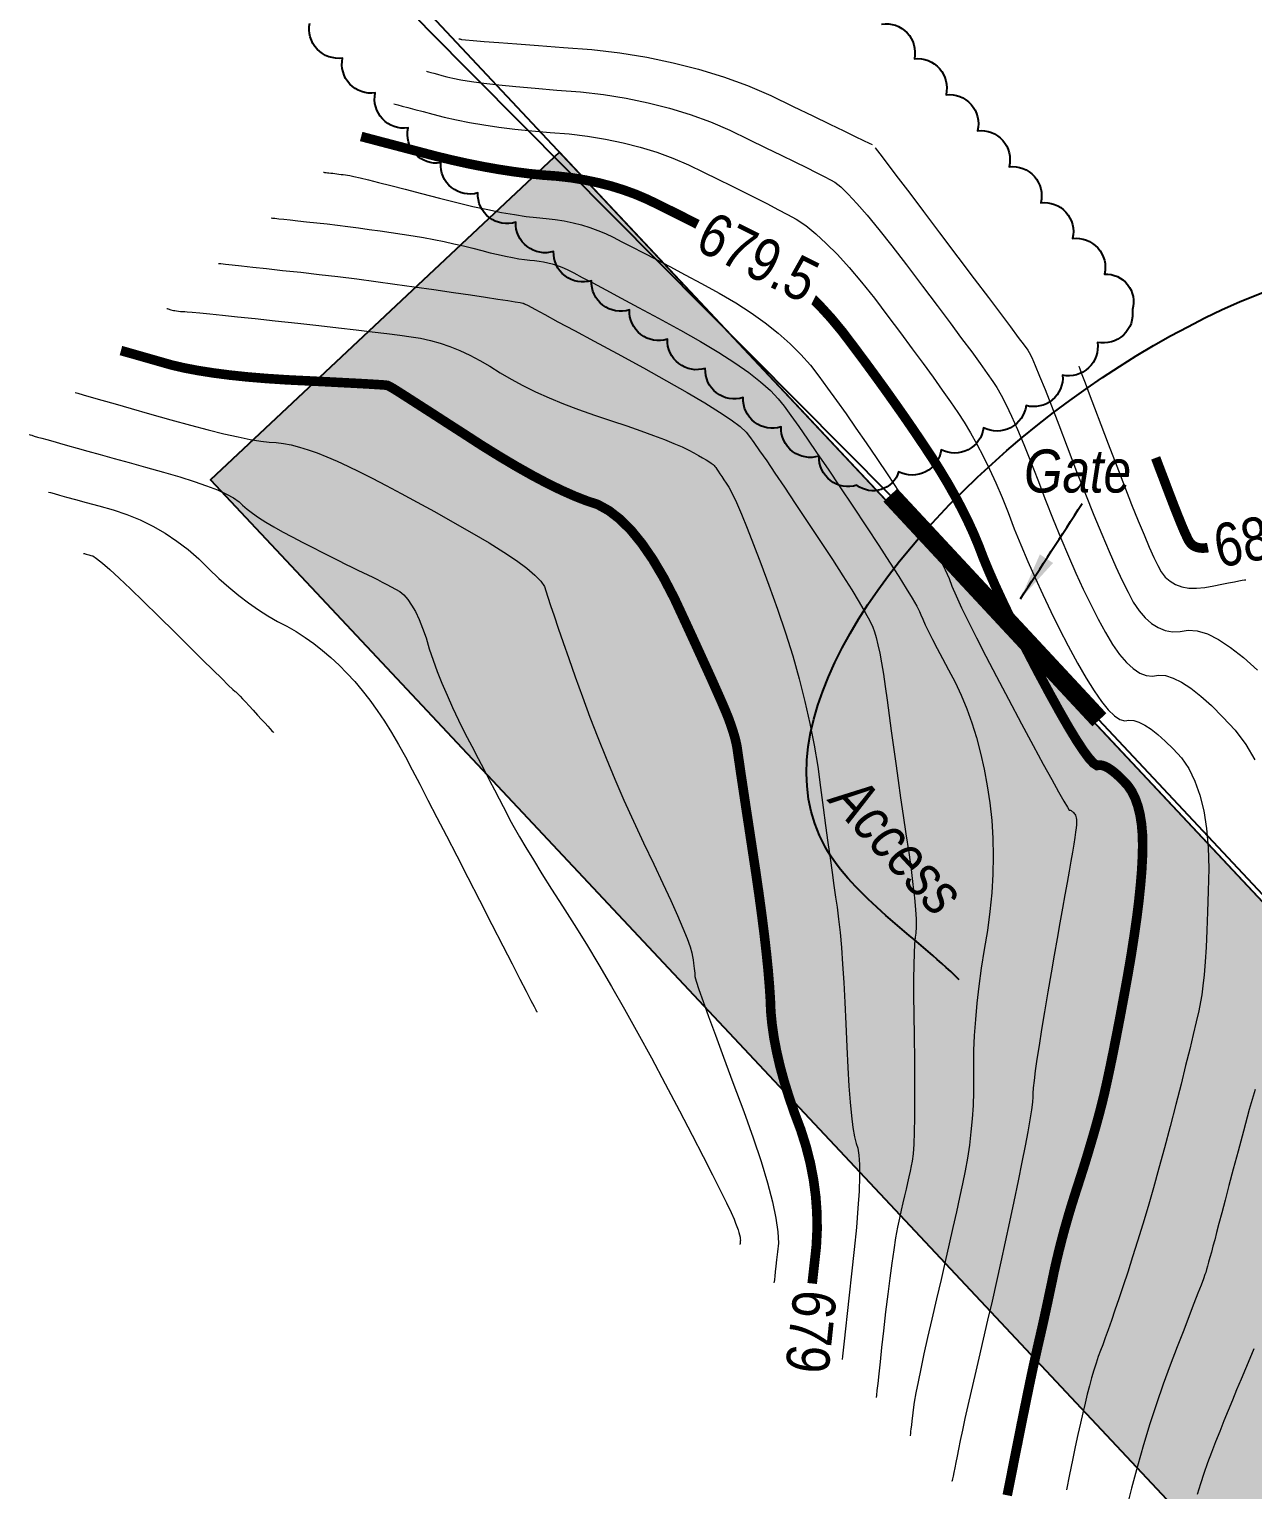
# Model space of a CAD drawing. Extents: x 637295 to 638874, y 5971243 to 5973352.
# Drawn here: x 638044.18 to 638069.73, y 5971390.8 to 5971421.3 of the extents above; entities that cross this region are included whole.
import ezdxf

# ---------------------------------------------------------------- set-up
doc = ezdxf.new("R2010")
doc.units = 0
doc.header["$LTSCALE"] = 5
doc.linetypes.add('0', pattern=[1, 1, 0])
doc.linetypes.add('ACAD_ISO02W100', pattern=[15, 12, -3])
for name, color, linetype in [('AS-FENCE-DASH', 48, 'foc-FENCE-DASH'), ('L-TITLEDB', 4, 'Continuous'), ('P-TEMP-ATCO PIPELINES', 104, 'Continuous'), ('P-TEMP-ATCO PIPELINES-H', 71, 'Continuous'), ('T-BUSH', 110, '0'), ('T-WATER', 160, 'Continuous'), ('T-WATER-T', 170, 'Continuous')]:
    doc.layers.add(name, color=color, linetype=linetype)
doc.layers.add('AS-GENERAL', color=48, linetype='Continuous', lineweight=18)
doc.layers.add('T-TEXT', color=48, linetype='Continuous', lineweight=18)
doc.layers.add('C-TOPO-MAJR', color=7, linetype='Continuous', lineweight=15, true_color=0xd3aa5f)
doc.layers.add('C-TOPO-MINR', color=7, linetype='Continuous', lineweight=13, true_color=0xe9d5af)
doc.layers.add('C-TOPO-MAJR-TEXT', color=7, linetype='Continuous', true_color=0x644b1b)
doc.styles.add('1.0', font='ARIALN.TTF', dxfattribs={"height": 1})
doc.styles.add('80L', font='ARIALN.TTF', dxfattribs={"height": 10})
doc.styles.add('foc-LtypeFont', font='ARIALN.TTF', dxfattribs={"height": 7.35})
doc.styles.get("Standard").update_dxf_attribs({"font": 'ARIALN.TTF'})
doc.linetypes.add('foc-FENCE-DASH', pattern='A,0.5,-0.5,1,-0.5,1,-0.5,1,-0.5,1,-0.5,["X",foc-LtypeFont,S=0.2,R=0,X=-0.625,Y=-0.75],-0.5', length=7.5)
doc.dimstyles.new('Compass 500', dxfattribs={"dimscale": 0.5, "dimtxt": 0.9, "dimasz": 2, "dimexe": 0.2, "dimexo": 0.0625, "dimgap": 0.5, "dimtad": 0, "dimtih": 1, "dimtoh": 1, "dimzin": 0, "dimdsep": 46, "dimtxsty": '1.0', "dimcen": 0.1, "dimse1": 1, "dimse2": 1, "dimclrd": 256, "dimclrt": 256, "dimaunit": 1, "dimadec": 4, "dimazin": 0, "dimtfac": 0.06, "dimtofl": 0, "dimtmove": 0, "dimatfit": 0, "dimfxl": 0.2, "dimtolj": 1, "dimtzin": 0, "dimlwd": -1, "dimarcsym": 0})

msp = doc.modelspace()

# ---------------------------------------------------------------- hatches: boundary and pattern name
at = {"layer": 'P-TEMP-ATCO PIPELINES-H'}
h = msp.add_hatch(color=256, dxfattribs=at)
h.dxf.hatch_style = 1
h.paths.add_polyline_path([(638072.33, 5971363.596), (638082.398, 5971361.471), (638081.509, 5971390.05), (638080.036, 5971392.305), (638055.253, 5971418.726), (638047.961, 5971411.887), (638071.612, 5971386.674)])

# ---------------------------------------------------------------- linework, layer by layer
at = {"layer": 'AS-FENCE-DASH', "flags": 128}
for points in [[(638062.165, 5971411.558), (638052.513, 5971421.284), (638045.6, 5971428.577)], [(638090.436, 5971357.253), (638090.168, 5971372.053), (638089.918, 5971377.323), (638086.631, 5971382.611), (638079.918, 5971392.575), (638066.515, 5971406.876)]]:
    msp.add_lwpolyline(points, dxfattribs=at)
at = {"layer": 'AS-GENERAL', "linetype": 'ACAD_ISO02W100', "const_width": 0.4, "flags": 128}
msp.add_lwpolyline([(638066.528, 5971406.876), (638062.163, 5971411.568)], dxfattribs=at)
at = {"layer": 'C-TOPO-MAJR', "const_width": 0.2, "flags": 128}
for points in [[(638051.111, 5971419.056), (638051.111, 5971419.056), (638051.154, 5971419.045), (638051.24, 5971419.022), (638051.37, 5971418.988), (638051.543, 5971418.942), (638051.758, 5971418.886), (638052.017, 5971418.818), (638052.32, 5971418.738), (638052.665, 5971418.647), (638053.004, 5971418.565), (638053.338, 5971418.491), (638053.665, 5971418.426), (638053.986, 5971418.369), (638054.302, 5971418.321), (638054.611, 5971418.281), (638054.914, 5971418.25), (638055.212, 5971418.228), (638055.502, 5971418.194), (638055.784, 5971418.148), (638056.058, 5971418.091), (638056.325, 5971418.023), (638056.585, 5971417.942), (638056.837, 5971417.851), (638057.081, 5971417.747), (638057.317, 5971417.633), (638057.559, 5971417.513), (638057.806, 5971417.39), (638058.057, 5971417.262), (638058.314, 5971417.13), (638058.576, 5971416.993), (638058.843, 5971416.852), (638059.116, 5971416.707), (638059.393, 5971416.557), (638059.664, 5971416.388), (638059.929, 5971416.201), (638060.188, 5971415.994), (638060.44, 5971415.769), (638060.687, 5971415.524), (638060.927, 5971415.261), (638061.161, 5971414.979), (638061.389, 5971414.677), (638061.612, 5971414.379), (638061.829, 5971414.083), (638062.042, 5971413.789), (638062.249, 5971413.498), (638062.451, 5971413.21), (638062.648, 5971412.924), (638062.839, 5971412.641), (638063.026, 5971412.36), (638063.2, 5971412.084), (638063.364, 5971411.812), (638063.515, 5971411.544), (638063.655, 5971411.28), (638063.784, 5971411.02), (638063.901, 5971410.765), (638064.006, 5971410.514), (638064.1, 5971410.267), (638064.212, 5971409.996), (638064.341, 5971409.701), (638064.488, 5971409.382), (638064.652, 5971409.038), (638064.835, 5971408.671), (638065.035, 5971408.28), (638065.252, 5971407.865), (638065.488, 5971407.426), (638065.7, 5971407.043), (638065.888, 5971406.716), (638066.053, 5971406.445), (638066.195, 5971406.23), (638066.313, 5971406.071), (638066.408, 5971405.968), (638066.479, 5971405.921), (638066.527, 5971405.93), (638066.58, 5971405.926), (638066.64, 5971405.907), (638066.706, 5971405.874), (638066.777, 5971405.827), (638066.854, 5971405.767), (638066.938, 5971405.692), (638067.027, 5971405.604), (638067.122, 5971405.501), (638067.205, 5971405.38), (638067.274, 5971405.239), (638067.331, 5971405.079), (638067.376, 5971404.9), (638067.408, 5971404.701), (638067.427, 5971404.484), (638067.433, 5971404.247), (638067.426, 5971403.992), (638067.411, 5971403.712), (638067.385, 5971403.408), (638067.351, 5971403.081), (638067.307, 5971402.729), (638067.253, 5971402.354), (638067.191, 5971401.954), (638067.119, 5971401.531), (638067.037, 5971401.083), (638066.96, 5971400.669), (638066.886, 5971400.286), (638066.817, 5971399.937), (638066.752, 5971399.62), (638066.691, 5971399.336), (638066.635, 5971399.085), (638066.582, 5971398.866), (638066.534, 5971398.68), (638066.482, 5971398.487), (638066.426, 5971398.288), (638066.366, 5971398.082), (638066.303, 5971397.87), (638066.237, 5971397.651), (638066.166, 5971397.426), (638066.092, 5971397.195), (638066.015, 5971396.957), (638065.941, 5971396.721), (638065.871, 5971396.487), (638065.805, 5971396.256), (638065.744, 5971396.028), (638065.686, 5971395.801), (638065.632, 5971395.577), (638065.582, 5971395.356), (638065.537, 5971395.136), (638065.492, 5971394.927), (638065.45, 5971394.727), (638065.409, 5971394.538), (638065.37, 5971394.358), (638065.332, 5971394.188), (638065.296, 5971394.029), (638065.261, 5971393.879), (638065.229, 5971393.739), (638065.19, 5971393.564), (638065.144, 5971393.354), (638065.092, 5971393.11), (638065.034, 5971392.83), (638064.97, 5971392.516), (638064.899, 5971392.167), (638064.823, 5971391.783), (638064.739, 5971391.364), (638064.667, 5971390.997), (638064.604, 5971390.683)], [(638046.094, 5971414.586), (638046.094, 5971414.586), (638046.123, 5971414.578), (638046.182, 5971414.561), (638046.27, 5971414.536), (638046.387, 5971414.503), (638046.534, 5971414.461), (638046.71, 5971414.411), (638046.916, 5971414.352), (638047.15, 5971414.285), (638047.413, 5971414.224), (638047.703, 5971414.169), (638048.021, 5971414.119), (638048.367, 5971414.074), (638048.741, 5971414.035), (638049.142, 5971414.002), (638049.571, 5971413.974), (638050.028, 5971413.952), (638050.429, 5971413.932), (638050.773, 5971413.914), (638051.062, 5971413.899), (638051.295, 5971413.886), (638051.471, 5971413.875), (638051.592, 5971413.867), (638051.656, 5971413.86), (638051.664, 5971413.856), (638051.674, 5971413.852), (638051.685, 5971413.846), (638051.698, 5971413.839), (638051.712, 5971413.832), (638051.728, 5971413.823), (638051.745, 5971413.814), (638051.763, 5971413.803), (638051.783, 5971413.792), (638051.85, 5971413.751), (638051.963, 5971413.679), (638052.124, 5971413.576), (638052.331, 5971413.443), (638052.585, 5971413.28), (638052.885, 5971413.086), (638053.233, 5971412.862), (638053.627, 5971412.607), (638054.001, 5971412.375), (638054.355, 5971412.165), (638054.689, 5971411.977), (638055.002, 5971411.811), (638055.296, 5971411.668), (638055.568, 5971411.547), (638055.821, 5971411.448), (638056.053, 5971411.371), (638056.285, 5971411.243), (638056.515, 5971411.065), (638056.745, 5971410.836), (638056.973, 5971410.556), (638057.201, 5971410.225), (638057.427, 5971409.843), (638057.652, 5971409.411), (638057.877, 5971408.927), (638058.077, 5971408.493), (638058.254, 5971408.106), (638058.408, 5971407.769), (638058.537, 5971407.48), (638058.643, 5971407.24), (638058.725, 5971407.048), (638058.783, 5971406.905), (638058.817, 5971406.81), (638058.848, 5971406.721), (638058.876, 5971406.636), (638058.9, 5971406.557), (638058.921, 5971406.483), (638058.938, 5971406.414), (638058.952, 5971406.349), (638058.963, 5971406.29), (638058.97, 5971406.236), (638058.986, 5971406.125), (638059.011, 5971405.956), (638059.044, 5971405.729), (638059.087, 5971405.445), (638059.138, 5971405.104), (638059.199, 5971404.705), (638059.268, 5971404.248), (638059.346, 5971403.735), (638059.416, 5971403.253), (638059.477, 5971402.803), (638059.53, 5971402.386), (638059.574, 5971402.001), (638059.61, 5971401.648), (638059.637, 5971401.327), (638059.656, 5971401.039), (638059.666, 5971400.782), (638059.692, 5971400.514), (638059.732, 5971400.235), (638059.788, 5971399.944), (638059.858, 5971399.641), (638059.944, 5971399.327), (638060.045, 5971399.001), (638060.161, 5971398.664), (638060.292, 5971398.315), (638060.402, 5971397.967), (638060.491, 5971397.619), (638060.558, 5971397.271), (638060.604, 5971396.923), (638060.629, 5971396.576), (638060.633, 5971396.228), (638060.616, 5971395.881), (638060.578, 5971395.535), (638060.544, 5971395.231), (638060.515, 5971394.971), (638060.491, 5971394.754), (638060.472, 5971394.581), (638060.458, 5971394.451), (638060.448, 5971394.364), (638060.443, 5971394.321), (638060.443, 5971394.321)], [(638067.704, 5971412.345), (638067.704, 5971412.345), (638067.713, 5971412.321), (638067.731, 5971412.274), (638067.757, 5971412.203), (638067.793, 5971412.109), (638067.838, 5971411.991), (638067.892, 5971411.85), (638067.954, 5971411.685), (638068.026, 5971411.497), (638068.092, 5971411.326), (638068.153, 5971411.171), (638068.208, 5971411.034), (638068.258, 5971410.913), (638068.302, 5971410.81), (638068.342, 5971410.723), (638068.375, 5971410.653), (638068.404, 5971410.6), (638068.438, 5971410.556), (638068.478, 5971410.52), (638068.525, 5971410.493), (638068.578, 5971410.474), (638068.637, 5971410.463), (638068.702, 5971410.461), (638068.773, 5971410.467), (638068.85, 5971410.482), (638068.917, 5971410.495), (638068.975, 5971410.506), (638069.023, 5971410.516), (638069.062, 5971410.523), (638069.091, 5971410.529), (638069.11, 5971410.532), (638069.12, 5971410.534), (638069.12, 5971410.534)]]:
    msp.add_lwpolyline(points, dxfattribs=at)
at = {"layer": 'C-TOPO-MINR', "flags": 128}
for points in [[(638053.152, 5971421.098), (638053.152, 5971421.098), (638053.153, 5971421.097), (638053.156, 5971421.097), (638053.161, 5971421.095), (638053.167, 5971421.094), (638053.174, 5971421.092), (638053.183, 5971421.09), (638053.194, 5971421.087), (638053.206, 5971421.084), (638053.291, 5971421.075), (638053.449, 5971421.062), (638053.68, 5971421.043), (638053.984, 5971421.019), (638054.361, 5971420.989), (638054.812, 5971420.955), (638055.335, 5971420.915), (638055.931, 5971420.87), (638056.512, 5971420.802), (638057.077, 5971420.711), (638057.626, 5971420.597), (638058.159, 5971420.461), (638058.676, 5971420.301), (638059.178, 5971420.119), (638059.664, 5971419.913), (638060.135, 5971419.685), (638060.546, 5971419.485), (638060.899, 5971419.314), (638061.193, 5971419.172), (638061.428, 5971419.057), (638061.604, 5971418.972), (638061.722, 5971418.915), (638061.781, 5971418.886), (638061.781, 5971418.886)], [(638052.472, 5971420.417), (638052.472, 5971420.417), (638052.487, 5971420.413), (638052.518, 5971420.405), (638052.564, 5971420.393), (638052.625, 5971420.377), (638052.702, 5971420.357), (638052.795, 5971420.332), (638052.902, 5971420.304), (638053.026, 5971420.271), (638053.195, 5971420.238), (638053.412, 5971420.205), (638053.675, 5971420.17), (638053.985, 5971420.135), (638054.341, 5971420.1), (638054.745, 5971420.064), (638055.195, 5971420.027), (638055.691, 5971419.989), (638056.175, 5971419.932), (638056.647, 5971419.856), (638057.105, 5971419.761), (638057.551, 5971419.646), (638057.984, 5971419.512), (638058.405, 5971419.359), (638058.812, 5971419.187), (638059.207, 5971418.995), (638059.565, 5971418.821), (638059.884, 5971418.665), (638060.165, 5971418.527), (638060.409, 5971418.406), (638060.614, 5971418.303), (638060.782, 5971418.218), (638060.912, 5971418.15), (638061.004, 5971418.101), (638061.126, 5971418.002), (638061.279, 5971417.854), (638061.462, 5971417.657), (638061.676, 5971417.41), (638061.92, 5971417.115), (638062.195, 5971416.77), (638062.5, 5971416.376), (638062.835, 5971415.933), (638063.139, 5971415.529), (638063.411, 5971415.165), (638063.652, 5971414.841), (638063.861, 5971414.557), (638064.039, 5971414.313), (638064.186, 5971414.108), (638064.3, 5971413.942), (638064.384, 5971413.817), (638064.477, 5971413.654), (638064.58, 5971413.454), (638064.692, 5971413.216), (638064.815, 5971412.94), (638064.947, 5971412.628), (638065.089, 5971412.277), (638065.241, 5971411.89), (638065.402, 5971411.465), (638065.563, 5971411.057), (638065.722, 5971410.667), (638065.88, 5971410.294), (638066.037, 5971409.94), (638066.193, 5971409.602), (638066.348, 5971409.282), (638066.502, 5971408.98), (638066.654, 5971408.696), (638066.804, 5971408.45), (638066.95, 5971408.242), (638067.094, 5971408.074), (638067.234, 5971407.944), (638067.371, 5971407.852), (638067.505, 5971407.8), (638067.637, 5971407.786), (638067.765, 5971407.81), (638067.909, 5971407.798), (638068.069, 5971407.747), (638068.245, 5971407.66), (638068.437, 5971407.534), (638068.644, 5971407.372), (638068.868, 5971407.172), (638069.107, 5971406.934), (638069.363, 5971406.659), (638069.585, 5971406.361), (638069.774, 5971406.04)], [(638051.791, 5971419.737), (638051.791, 5971419.737), (638051.821, 5971419.729), (638051.879, 5971419.714), (638051.967, 5971419.69), (638052.084, 5971419.66), (638052.23, 5971419.621), (638052.406, 5971419.575), (638052.611, 5971419.521), (638052.845, 5971419.459), (638053.1, 5971419.402), (638053.375, 5971419.348), (638053.67, 5971419.298), (638053.986, 5971419.252), (638054.322, 5971419.21), (638054.678, 5971419.172), (638055.055, 5971419.139), (638055.452, 5971419.109), (638055.839, 5971419.063), (638056.215, 5971419.002), (638056.582, 5971418.926), (638056.938, 5971418.834), (638057.285, 5971418.727), (638057.621, 5971418.605), (638057.947, 5971418.467), (638058.262, 5971418.314), (638058.562, 5971418.167), (638058.845, 5971418.027), (638059.111, 5971417.894), (638059.362, 5971417.768), (638059.595, 5971417.648), (638059.813, 5971417.535), (638060.014, 5971417.429), (638060.198, 5971417.329), (638060.395, 5971417.195), (638060.604, 5971417.027), (638060.825, 5971416.825), (638061.058, 5971416.589), (638061.303, 5971416.319), (638061.561, 5971416.015), (638061.83, 5971415.677), (638062.112, 5971415.305), (638062.375, 5971414.954), (638062.62, 5971414.624), (638062.847, 5971414.315), (638063.055, 5971414.028), (638063.245, 5971413.761), (638063.417, 5971413.516), (638063.57, 5971413.292), (638063.705, 5971413.089), (638063.839, 5971412.869), (638063.972, 5971412.633), (638064.104, 5971412.38), (638064.235, 5971412.11), (638064.365, 5971411.824), (638064.495, 5971411.521), (638064.623, 5971411.202), (638064.751, 5971410.866), (638064.887, 5971410.526), (638065.031, 5971410.184), (638065.184, 5971409.838), (638065.345, 5971409.489), (638065.514, 5971409.137), (638065.691, 5971408.781), (638065.877, 5971408.423), (638066.071, 5971408.061), (638066.252, 5971407.746), (638066.419, 5971407.479), (638066.573, 5971407.259), (638066.714, 5971407.087), (638066.842, 5971406.962), (638066.957, 5971406.884), (638067.058, 5971406.853), (638067.146, 5971406.87), (638067.245, 5971406.862), (638067.354, 5971406.827), (638067.475, 5971406.767), (638067.607, 5971406.681), (638067.749, 5971406.569), (638067.903, 5971406.432), (638068.067, 5971406.269), (638068.243, 5971406.08), (638068.394, 5971405.856), (638068.523, 5971405.597), (638068.628, 5971405.302), (638068.71, 5971404.972), (638068.768, 5971404.607), (638068.803, 5971404.206), (638068.815, 5971403.771), (638068.803, 5971403.3), (638068.789, 5971402.869), (638068.774, 5971402.479), (638068.756, 5971402.129), (638068.737, 5971401.819), (638068.715, 5971401.55), (638068.692, 5971401.322), (638068.667, 5971401.133), (638068.64, 5971400.985), (638068.602, 5971400.798), (638068.551, 5971400.571), (638068.489, 5971400.305), (638068.416, 5971400), (638068.33, 5971399.655), (638068.233, 5971399.27), (638068.124, 5971398.846), (638068.004, 5971398.383), (638067.885, 5971397.938), (638067.769, 5971397.512), (638067.655, 5971397.104), (638067.544, 5971396.715), (638067.434, 5971396.344), (638067.327, 5971395.992), (638067.222, 5971395.659), (638067.119, 5971395.343), (638067.023, 5971395.053), (638066.935, 5971394.787), (638066.853, 5971394.546), (638066.778, 5971394.329), (638066.711, 5971394.137), (638066.651, 5971393.969), (638066.597, 5971393.826), (638066.551, 5971393.708), (638066.505, 5971393.58), (638066.459, 5971393.442), (638066.413, 5971393.294), (638066.367, 5971393.136), (638066.321, 5971392.968), (638066.275, 5971392.791), (638066.228, 5971392.604), (638066.182, 5971392.407), (638066.133, 5971392.189), (638066.081, 5971391.951), (638066.025, 5971391.693), (638065.966, 5971391.413), (638065.904, 5971391.114), (638065.838, 5971390.793)], [(638061.846, 5971418.822), (638061.846, 5971418.822), (638061.894, 5971418.758), (638061.99, 5971418.632), (638062.134, 5971418.441), (638062.327, 5971418.187), (638062.567, 5971417.87), (638062.855, 5971417.489), (638063.191, 5971417.045), (638063.575, 5971416.538), (638063.915, 5971416.087), (638064.211, 5971415.695), (638064.463, 5971415.36), (638064.671, 5971415.082), (638064.835, 5971414.861), (638064.955, 5971414.699), (638065.031, 5971414.593), (638065.063, 5971414.545), (638065.115, 5971414.439), (638065.188, 5971414.275), (638065.281, 5971414.052), (638065.394, 5971413.771), (638065.529, 5971413.431), (638065.683, 5971413.034), (638065.858, 5971412.578), (638066.053, 5971412.064), (638066.238, 5971411.588), (638066.412, 5971411.15), (638066.576, 5971410.751), (638066.73, 5971410.39), (638066.872, 5971410.068), (638067.004, 5971409.784), (638067.126, 5971409.538), (638067.237, 5971409.331), (638067.356, 5971409.153), (638067.481, 5971409.006), (638067.614, 5971408.888), (638067.753, 5971408.801), (638067.9, 5971408.743), (638068.054, 5971408.716), (638068.216, 5971408.718), (638068.384, 5971408.751), (638068.573, 5971408.734), (638068.783, 5971408.668), (638069.014, 5971408.552), (638069.266, 5971408.388), (638069.539, 5971408.174), (638069.833, 5971407.911)], [(638050.327, 5971418.308), (638050.327, 5971418.308), (638050.332, 5971418.308), (638050.343, 5971418.306), (638050.359, 5971418.305), (638050.38, 5971418.302), (638050.406, 5971418.3), (638050.438, 5971418.296), (638050.475, 5971418.292), (638050.517, 5971418.287), (638050.56, 5971418.283), (638050.603, 5971418.277), (638050.647, 5971418.272), (638050.691, 5971418.266), (638050.736, 5971418.26), (638050.781, 5971418.254), (638050.827, 5971418.247), (638050.873, 5971418.241), (638050.961, 5971418.222), (638051.091, 5971418.192), (638051.263, 5971418.15), (638051.476, 5971418.096), (638051.732, 5971418.031), (638052.029, 5971417.954), (638052.368, 5971417.866), (638052.749, 5971417.765), (638053.107, 5971417.676), (638053.442, 5971417.597), (638053.754, 5971417.529), (638054.044, 5971417.471), (638054.31, 5971417.424), (638054.554, 5971417.388), (638054.774, 5971417.362), (638054.972, 5971417.347), (638055.165, 5971417.325), (638055.353, 5971417.294), (638055.535, 5971417.256), (638055.713, 5971417.211), (638055.885, 5971417.157), (638056.053, 5971417.096), (638056.215, 5971417.028), (638056.372, 5971416.951), (638056.556, 5971416.86), (638056.767, 5971416.752), (638057.004, 5971416.63), (638057.267, 5971416.492), (638057.557, 5971416.338), (638057.874, 5971416.169), (638058.217, 5971415.985), (638058.587, 5971415.785), (638058.933, 5971415.582), (638059.254, 5971415.374), (638059.55, 5971415.163), (638059.822, 5971414.948), (638060.07, 5971414.729), (638060.293, 5971414.506), (638060.492, 5971414.28), (638060.666, 5971414.05), (638060.848, 5971413.803), (638061.039, 5971413.541), (638061.237, 5971413.263), (638061.443, 5971412.969), (638061.657, 5971412.658), (638061.879, 5971412.332), (638062.109, 5971411.99), (638062.347, 5971411.632), (638062.562, 5971411.299), (638062.756, 5971410.99), (638062.927, 5971410.707), (638063.076, 5971410.449), (638063.202, 5971410.216), (638063.307, 5971410.008), (638063.389, 5971409.825), (638063.449, 5971409.668), (638063.536, 5971409.465), (638063.65, 5971409.217), (638063.792, 5971408.925), (638063.96, 5971408.588), (638064.156, 5971408.206), (638064.378, 5971407.779), (638064.628, 5971407.308), (638064.905, 5971406.791), (638065.148, 5971406.339), (638065.357, 5971405.952), (638065.533, 5971405.63), (638065.675, 5971405.373), (638065.784, 5971405.18), (638065.859, 5971405.052), (638065.9, 5971404.989), (638065.908, 5971404.99), (638065.916, 5971404.989), (638065.925, 5971404.986), (638065.936, 5971404.981), (638065.947, 5971404.974), (638065.959, 5971404.964), (638065.973, 5971404.953), (638065.987, 5971404.939), (638066.002, 5971404.922), (638066.015, 5971404.903), (638066.026, 5971404.881), (638066.035, 5971404.856), (638066.042, 5971404.827), (638066.047, 5971404.796), (638066.05, 5971404.761), (638066.051, 5971404.724), (638066.05, 5971404.684), (638066.044, 5971404.619), (638066.032, 5971404.529), (638066.015, 5971404.415), (638065.993, 5971404.277), (638065.966, 5971404.114), (638065.933, 5971403.927), (638065.896, 5971403.715), (638065.853, 5971403.479), (638065.806, 5971403.221), (638065.756, 5971402.939), (638065.703, 5971402.636), (638065.646, 5971402.309), (638065.585, 5971401.961), (638065.521, 5971401.589), (638065.454, 5971401.195), (638065.383, 5971400.779), (638065.321, 5971400.406), (638065.268, 5971400.076), (638065.224, 5971399.789), (638065.189, 5971399.546), (638065.164, 5971399.346), (638065.147, 5971399.189), (638065.139, 5971399.075), (638065.14, 5971399.005), (638065.13, 5971398.889), (638065.108, 5971398.729), (638065.075, 5971398.523), (638065.031, 5971398.272), (638064.975, 5971397.977), (638064.908, 5971397.636), (638064.829, 5971397.25), (638064.74, 5971396.82), (638064.649, 5971396.394), (638064.559, 5971395.973), (638064.468, 5971395.557), (638064.377, 5971395.146), (638064.286, 5971394.739), (638064.195, 5971394.338), (638064.103, 5971393.941), (638064.011, 5971393.549), (638063.927, 5971393.187), (638063.851, 5971392.856), (638063.782, 5971392.554), (638063.721, 5971392.283), (638063.668, 5971392.041), (638063.622, 5971391.83), (638063.585, 5971391.649), (638063.555, 5971391.498), (638063.528, 5971391.366), (638063.506, 5971391.253), (638063.487, 5971391.158), (638063.472, 5971391.083), (638063.461, 5971391.026), (638063.453, 5971390.988), (638063.45, 5971390.97), (638063.45, 5971390.97)], [(638049.23, 5971417.357), (638049.23, 5971417.357), (638049.256, 5971417.354), (638049.309, 5971417.348), (638049.389, 5971417.34), (638049.495, 5971417.328), (638049.627, 5971417.314), (638049.786, 5971417.297), (638049.972, 5971417.277), (638050.184, 5971417.254), (638050.398, 5971417.229), (638050.615, 5971417.204), (638050.834, 5971417.176), (638051.056, 5971417.148), (638051.281, 5971417.117), (638051.507, 5971417.086), (638051.736, 5971417.053), (638051.968, 5971417.018), (638052.194, 5971416.982), (638052.415, 5971416.944), (638052.631, 5971416.904), (638052.841, 5971416.862), (638053.046, 5971416.818), (638053.246, 5971416.772), (638053.44, 5971416.724), (638053.629, 5971416.674), (638053.807, 5971416.63), (638053.973, 5971416.59), (638054.128, 5971416.557), (638054.272, 5971416.528), (638054.404, 5971416.505), (638054.525, 5971416.487), (638054.634, 5971416.474), (638054.732, 5971416.467), (638054.828, 5971416.455), (638054.921, 5971416.44), (638055.012, 5971416.421), (638055.1, 5971416.399), (638055.185, 5971416.372), (638055.269, 5971416.342), (638055.349, 5971416.308), (638055.427, 5971416.27), (638055.553, 5971416.206), (638055.727, 5971416.115), (638055.95, 5971415.998), (638056.22, 5971415.854), (638056.538, 5971415.683), (638056.905, 5971415.487), (638057.319, 5971415.263), (638057.782, 5971415.013), (638058.201, 5971414.775), (638058.578, 5971414.548), (638058.913, 5971414.332), (638059.204, 5971414.127), (638059.453, 5971413.934), (638059.659, 5971413.752), (638059.823, 5971413.581), (638059.943, 5971413.422), (638060.085, 5971413.228), (638060.248, 5971413), (638060.432, 5971412.737), (638060.637, 5971412.439), (638060.863, 5971412.107), (638061.11, 5971411.74), (638061.378, 5971411.339), (638061.668, 5971410.903), (638061.924, 5971410.513), (638062.148, 5971410.169), (638062.338, 5971409.871), (638062.496, 5971409.619), (638062.621, 5971409.413), (638062.713, 5971409.252), (638062.772, 5971409.137), (638062.798, 5971409.069), (638062.838, 5971408.976), (638062.892, 5971408.86), (638062.961, 5971408.72), (638063.043, 5971408.556), (638063.14, 5971408.368), (638063.25, 5971408.157), (638063.375, 5971407.922), (638063.514, 5971407.663), (638063.642, 5971407.392), (638063.759, 5971407.108), (638063.866, 5971406.812), (638063.962, 5971406.503), (638064.048, 5971406.181), (638064.122, 5971405.847), (638064.187, 5971405.5), (638064.24, 5971405.141), (638064.279, 5971404.776), (638064.302, 5971404.406), (638064.31, 5971404.031), (638064.302, 5971403.65), (638064.28, 5971403.265), (638064.242, 5971402.874), (638064.189, 5971402.478), (638064.121, 5971402.076), (638064.061, 5971401.689), (638064.011, 5971401.317), (638063.97, 5971400.959), (638063.938, 5971400.616), (638063.916, 5971400.287), (638063.902, 5971399.973), (638063.898, 5971399.673), (638063.902, 5971399.388), (638063.9, 5971399.105), (638063.889, 5971398.824), (638063.871, 5971398.546), (638063.846, 5971398.27), (638063.813, 5971397.996), (638063.772, 5971397.725), (638063.724, 5971397.456), (638063.668, 5971397.189), (638063.607, 5971396.903), (638063.541, 5971396.598), (638063.469, 5971396.274), (638063.392, 5971395.93), (638063.309, 5971395.567), (638063.221, 5971395.185), (638063.128, 5971394.783), (638063.029, 5971394.362), (638062.941, 5971393.979), (638062.864, 5971393.633), (638062.797, 5971393.324), (638062.741, 5971393.054), (638062.695, 5971392.82), (638062.661, 5971392.624), (638062.637, 5971392.466), (638062.623, 5971392.345), (638062.612, 5971392.239), (638062.602, 5971392.149), (638062.593, 5971392.073), (638062.586, 5971392.013), (638062.581, 5971391.968), (638062.578, 5971391.937), (638062.576, 5971391.922), (638062.576, 5971391.922)], [(638048.132, 5971416.406), (638048.132, 5971416.406), (638048.18, 5971416.401), (638048.276, 5971416.391), (638048.419, 5971416.375), (638048.61, 5971416.354), (638048.848, 5971416.329), (638049.134, 5971416.298), (638049.469, 5971416.261), (638049.85, 5971416.22), (638050.236, 5971416.176), (638050.625, 5971416.13), (638051.017, 5971416.081), (638051.414, 5971416.03), (638051.814, 5971415.976), (638052.218, 5971415.92), (638052.625, 5971415.861), (638053.036, 5971415.8), (638053.396, 5971415.747), (638053.705, 5971415.7), (638053.964, 5971415.661), (638054.171, 5971415.63), (638054.327, 5971415.606), (638054.432, 5971415.589), (638054.486, 5971415.579), (638054.489, 5971415.577), (638054.492, 5971415.575), (638054.496, 5971415.573), (638054.5, 5971415.572), (638054.504, 5971415.57), (638054.508, 5971415.568), (638054.513, 5971415.566), (638054.518, 5971415.564), (638054.523, 5971415.563), (638054.596, 5971415.524), (638054.737, 5971415.449), (638054.945, 5971415.337), (638055.221, 5971415.189), (638055.565, 5971415.003), (638055.977, 5971414.781), (638056.456, 5971414.522), (638057.004, 5971414.227), (638057.491, 5971413.957), (638057.918, 5971413.713), (638058.285, 5971413.495), (638058.592, 5971413.303), (638058.839, 5971413.137), (638059.026, 5971412.997), (638059.153, 5971412.883), (638059.22, 5971412.794), (638059.314, 5971412.665), (638059.433, 5971412.494), (638059.58, 5971412.281), (638059.752, 5971412.027), (638059.951, 5971411.732), (638060.177, 5971411.396), (638060.428, 5971411.018), (638060.707, 5971410.599), (638060.954, 5971410.221), (638061.172, 5971409.883), (638061.358, 5971409.587), (638061.514, 5971409.331), (638061.64, 5971409.115), (638061.735, 5971408.941), (638061.799, 5971408.807), (638061.833, 5971408.714), (638061.868, 5971408.593), (638061.904, 5971408.444), (638061.941, 5971408.268), (638061.978, 5971408.063), (638062.017, 5971407.831), (638062.056, 5971407.571), (638062.097, 5971407.283), (638062.138, 5971406.967), (638062.182, 5971406.642), (638062.228, 5971406.307), (638062.275, 5971405.963), (638062.325, 5971405.61), (638062.377, 5971405.247), (638062.431, 5971404.875), (638062.487, 5971404.494), (638062.546, 5971404.103), (638062.595, 5971403.75), (638062.635, 5971403.435), (638062.665, 5971403.157), (638062.687, 5971402.917), (638062.699, 5971402.715), (638062.702, 5971402.55), (638062.696, 5971402.423), (638062.681, 5971402.334), (638062.669, 5971402.193), (638062.659, 5971402.001), (638062.653, 5971401.757), (638062.649, 5971401.463), (638062.649, 5971401.117), (638062.651, 5971400.719), (638062.657, 5971400.271), (638062.665, 5971399.771), (638062.669, 5971399.32), (638062.67, 5971398.92), (638062.667, 5971398.569), (638062.66, 5971398.268), (638062.65, 5971398.016), (638062.636, 5971397.814), (638062.618, 5971397.662), (638062.597, 5971397.559), (638062.574, 5971397.449), (638062.548, 5971397.331), (638062.52, 5971397.207), (638062.491, 5971397.074), (638062.459, 5971396.934), (638062.425, 5971396.787), (638062.389, 5971396.633), (638062.351, 5971396.471), (638062.312, 5971396.279), (638062.273, 5971396.058), (638062.232, 5971395.808), (638062.191, 5971395.528), (638062.15, 5971395.219), (638062.107, 5971394.88), (638062.064, 5971394.512), (638062.02, 5971394.114), (638061.981, 5971393.766), (638061.948, 5971393.468), (638061.92, 5971393.219), (638061.898, 5971393.02), (638061.882, 5971392.871), (638061.871, 5971392.772), (638061.865, 5971392.722), (638061.865, 5971392.722)], [(638047.052, 5971415.464), (638047.052, 5971415.464), (638047.055, 5971415.463), (638047.061, 5971415.461), (638047.07, 5971415.458), (638047.083, 5971415.455), (638047.098, 5971415.45), (638047.116, 5971415.445), (638047.138, 5971415.439), (638047.163, 5971415.432), (638047.191, 5971415.426), (638047.222, 5971415.42), (638047.257, 5971415.414), (638047.295, 5971415.41), (638047.336, 5971415.405), (638047.38, 5971415.402), (638047.428, 5971415.399), (638047.479, 5971415.396), (638047.583, 5971415.388), (638047.74, 5971415.373), (638047.95, 5971415.352), (638048.212, 5971415.325), (638048.527, 5971415.292), (638048.895, 5971415.253), (638049.316, 5971415.208), (638049.789, 5971415.157), (638050.229, 5971415.108), (638050.634, 5971415.062), (638051.006, 5971415.019), (638051.343, 5971414.978), (638051.647, 5971414.94), (638051.916, 5971414.905), (638052.152, 5971414.873), (638052.353, 5971414.843), (638052.556, 5971414.799), (638052.76, 5971414.743), (638052.965, 5971414.673), (638053.172, 5971414.589), (638053.38, 5971414.492), (638053.589, 5971414.382), (638053.8, 5971414.259), (638054.012, 5971414.122), (638054.241, 5971413.988), (638054.489, 5971413.856), (638054.753, 5971413.727), (638055.035, 5971413.6), (638055.335, 5971413.476), (638055.652, 5971413.355), (638055.987, 5971413.236), (638056.339, 5971413.12), (638056.661, 5971413.011), (638056.952, 5971412.909), (638057.213, 5971412.814), (638057.443, 5971412.727), (638057.643, 5971412.647), (638057.812, 5971412.574), (638057.951, 5971412.508), (638058.059, 5971412.45), (638058.155, 5971412.397), (638058.24, 5971412.348), (638058.313, 5971412.305), (638058.373, 5971412.267), (638058.422, 5971412.234), (638058.459, 5971412.207), (638058.484, 5971412.184), (638058.497, 5971412.167), (638058.516, 5971412.141), (638058.539, 5971412.107), (638058.568, 5971412.065), (638058.603, 5971412.015), (638058.642, 5971411.957), (638058.686, 5971411.89), (638058.736, 5971411.816), (638058.791, 5971411.733), (638058.862, 5971411.598), (638058.949, 5971411.41), (638059.052, 5971411.171), (638059.171, 5971410.879), (638059.306, 5971410.534), (638059.456, 5971410.138), (638059.623, 5971409.689), (638059.806, 5971409.188), (638059.973, 5971408.695), (638060.124, 5971408.209), (638060.26, 5971407.731), (638060.38, 5971407.261), (638060.484, 5971406.799), (638060.573, 5971406.345), (638060.646, 5971405.898), (638060.704, 5971405.459), (638060.758, 5971405.048), (638060.81, 5971404.666), (638060.858, 5971404.311), (638060.903, 5971403.985), (638060.945, 5971403.686), (638060.984, 5971403.416), (638061.019, 5971403.174), (638061.052, 5971402.96), (638061.083, 5971402.713), (638061.112, 5971402.432), (638061.14, 5971402.118), (638061.166, 5971401.77), (638061.19, 5971401.389), (638061.213, 5971400.975), (638061.234, 5971400.527), (638061.253, 5971400.045), (638061.274, 5971399.612), (638061.298, 5971399.227), (638061.323, 5971398.891), (638061.351, 5971398.603), (638061.381, 5971398.363), (638061.412, 5971398.171), (638061.446, 5971398.028), (638061.482, 5971397.933), (638061.506, 5971397.786), (638061.518, 5971397.588), (638061.519, 5971397.337), (638061.509, 5971397.035), (638061.487, 5971396.68), (638061.454, 5971396.274), (638061.409, 5971395.816), (638061.352, 5971395.306), (638061.303, 5971394.86), (638061.26, 5971394.477), (638061.225, 5971394.159), (638061.197, 5971393.904), (638061.175, 5971393.713), (638061.161, 5971393.585), (638061.154, 5971393.521), (638061.154, 5971393.521)], [(638066.097, 5971414.262), (638066.097, 5971414.262), (638066.119, 5971414.204), (638066.163, 5971414.088), (638066.229, 5971413.914), (638066.317, 5971413.682), (638066.427, 5971413.392), (638066.559, 5971413.044), (638066.714, 5971412.638), (638066.89, 5971412.174), (638067.053, 5971411.752), (638067.202, 5971411.372), (638067.339, 5971411.033), (638067.462, 5971410.736), (638067.571, 5971410.481), (638067.668, 5971410.267), (638067.751, 5971410.095), (638067.82, 5971409.965), (638067.905, 5971409.856), (638068.005, 5971409.768), (638068.12, 5971409.7), (638068.25, 5971409.653), (638068.395, 5971409.627), (638068.554, 5971409.622), (638068.729, 5971409.638), (638068.919, 5971409.675), (638069.086, 5971409.706), (638069.228, 5971409.734), (638069.347, 5971409.757), (638069.442, 5971409.775), (638069.513, 5971409.789), (638069.56, 5971409.798), (638069.584, 5971409.802), (638069.584, 5971409.802)], [(638045.136, 5971413.708), (638045.136, 5971413.708), (638045.192, 5971413.693), (638045.303, 5971413.661), (638045.47, 5971413.614), (638045.692, 5971413.55), (638045.97, 5971413.471), (638046.304, 5971413.376), (638046.693, 5971413.266), (638047.138, 5971413.139), (638047.545, 5971413.027), (638047.914, 5971412.931), (638048.246, 5971412.849), (638048.539, 5971412.782), (638048.795, 5971412.731), (638049.013, 5971412.694), (638049.192, 5971412.672), (638049.334, 5971412.665), (638049.486, 5971412.646), (638049.648, 5971412.615), (638049.82, 5971412.572), (638050.002, 5971412.516), (638050.194, 5971412.449), (638050.396, 5971412.369), (638050.608, 5971412.277), (638050.83, 5971412.174), (638051.075, 5971412.054), (638051.343, 5971411.919), (638051.633, 5971411.769), (638051.946, 5971411.603), (638052.281, 5971411.421), (638052.64, 5971411.224), (638053.021, 5971411.011), (638053.425, 5971410.783), (638053.782, 5971410.572), (638054.092, 5971410.378), (638054.354, 5971410.2), (638054.57, 5971410.04), (638054.739, 5971409.896), (638054.862, 5971409.77), (638054.937, 5971409.66), (638054.965, 5971409.568), (638055.008, 5971409.434), (638055.066, 5971409.26), (638055.139, 5971409.044), (638055.227, 5971408.788), (638055.33, 5971408.491), (638055.448, 5971408.153), (638055.582, 5971407.774), (638055.73, 5971407.354), (638055.886, 5971406.93), (638056.051, 5971406.503), (638056.225, 5971406.072), (638056.407, 5971405.637), (638056.598, 5971405.198), (638056.797, 5971404.756), (638057.005, 5971404.31), (638057.221, 5971403.86), (638057.412, 5971403.456), (638057.578, 5971403.1), (638057.717, 5971402.789), (638057.831, 5971402.525), (638057.92, 5971402.308), (638057.983, 5971402.137), (638058.02, 5971402.012), (638058.032, 5971401.934), (638058.043, 5971401.862), (638058.052, 5971401.795), (638058.06, 5971401.735), (638058.066, 5971401.68), (638058.072, 5971401.631), (638058.076, 5971401.588), (638058.078, 5971401.55), (638058.08, 5971401.519), (638058.109, 5971401.416), (638058.166, 5971401.242), (638058.252, 5971400.996), (638058.366, 5971400.679), (638058.508, 5971400.291), (638058.678, 5971399.831), (638058.876, 5971399.3), (638059.103, 5971398.698), (638059.298, 5971398.148), (638059.463, 5971397.65), (638059.597, 5971397.204), (638059.7, 5971396.811), (638059.772, 5971396.471), (638059.813, 5971396.183), (638059.824, 5971395.947), (638059.803, 5971395.763), (638059.785, 5971395.602), (638059.77, 5971395.465), (638059.758, 5971395.35), (638059.747, 5971395.258), (638059.74, 5971395.189), (638059.735, 5971395.143), (638059.732, 5971395.12), (638059.732, 5971395.12)], [(638044.178, 5971412.831), (638044.178, 5971412.831), (638044.196, 5971412.826), (638044.231, 5971412.816), (638044.283, 5971412.801), (638044.353, 5971412.781), (638044.441, 5971412.756), (638044.546, 5971412.726), (638044.668, 5971412.691), (638044.809, 5971412.652), (638044.978, 5971412.604), (638045.177, 5971412.548), (638045.405, 5971412.485), (638045.662, 5971412.414), (638045.949, 5971412.335), (638046.265, 5971412.248), (638046.61, 5971412.153), (638046.985, 5971412.05), (638047.322, 5971411.951), (638047.622, 5971411.855), (638047.884, 5971411.763), (638048.109, 5971411.675), (638048.297, 5971411.589), (638048.447, 5971411.508), (638048.56, 5971411.429), (638048.635, 5971411.355), (638048.728, 5971411.275), (638048.84, 5971411.19), (638048.97, 5971411.101), (638049.118, 5971411.006), (638049.285, 5971410.907), (638049.469, 5971410.802), (638049.672, 5971410.693), (638049.893, 5971410.578), (638050.1, 5971410.472), (638050.292, 5971410.374), (638050.47, 5971410.283), (638050.634, 5971410.201), (638050.784, 5971410.127), (638050.919, 5971410.061), (638051.04, 5971410.003), (638051.147, 5971409.953), (638051.252, 5971409.903), (638051.354, 5971409.853), (638051.453, 5971409.803), (638051.551, 5971409.753), (638051.646, 5971409.704), (638051.738, 5971409.654), (638051.828, 5971409.604), (638051.916, 5971409.555), (638052.001, 5971409.483), (638052.084, 5971409.389), (638052.165, 5971409.272), (638052.244, 5971409.134), (638052.32, 5971408.973), (638052.394, 5971408.789), (638052.465, 5971408.584), (638052.534, 5971408.356), (638052.613, 5971408.122), (638052.701, 5971407.883), (638052.798, 5971407.638), (638052.904, 5971407.387), (638053.019, 5971407.13), (638053.144, 5971406.867), (638053.277, 5971406.599), (638053.42, 5971406.324), (638053.554, 5971406.069), (638053.677, 5971405.831), (638053.791, 5971405.611), (638053.896, 5971405.41), (638053.991, 5971405.227), (638054.076, 5971405.062), (638054.151, 5971404.916), (638054.217, 5971404.787), (638054.305, 5971404.627), (638054.417, 5971404.434), (638054.551, 5971404.209), (638054.707, 5971403.951), (638054.886, 5971403.662), (638055.088, 5971403.34), (638055.313, 5971402.986), (638055.561, 5971402.599), (638055.814, 5971402.191), (638056.074, 5971401.76), (638056.339, 5971401.307), (638056.611, 5971400.832), (638056.889, 5971400.334), (638057.173, 5971399.814), (638057.463, 5971399.272), (638057.759, 5971398.708), (638058.022, 5971398.204), (638058.251, 5971397.76), (638058.448, 5971397.377), (638058.611, 5971397.054), (638058.741, 5971396.792), (638058.838, 5971396.59), (638058.902, 5971396.449), (638058.932, 5971396.367), (638058.959, 5971396.294), (638058.981, 5971396.228), (638058.999, 5971396.169), (638059.013, 5971396.119), (638059.023, 5971396.075), (638059.029, 5971396.04), (638059.031, 5971396.012), (638059.029, 5971395.991), (638059.027, 5971395.973), (638059.025, 5971395.958), (638059.024, 5971395.945), (638059.023, 5971395.935), (638059.022, 5971395.927), (638059.021, 5971395.922), (638059.021, 5971395.92), (638059.021, 5971395.92)], [(638044.584, 5971411.629), (638044.584, 5971411.629), (638044.621, 5971411.619), (638044.696, 5971411.599), (638044.808, 5971411.568), (638044.957, 5971411.527), (638045.144, 5971411.476), (638045.368, 5971411.414), (638045.63, 5971411.343), (638045.929, 5971411.261), (638046.217, 5971411.163), (638046.494, 5971411.049), (638046.761, 5971410.918), (638047.016, 5971410.772), (638047.261, 5971410.609), (638047.495, 5971410.431), (638047.718, 5971410.236), (638047.931, 5971410.025), (638048.141, 5971409.828), (638048.35, 5971409.644), (638048.556, 5971409.474), (638048.761, 5971409.318), (638048.964, 5971409.175), (638049.164, 5971409.046), (638049.363, 5971408.93), (638049.56, 5971408.828), (638049.753, 5971408.717), (638049.941, 5971408.596), (638050.124, 5971408.466), (638050.303, 5971408.326), (638050.478, 5971408.177), (638050.648, 5971408.019), (638050.814, 5971407.851), (638050.976, 5971407.674), (638051.135, 5971407.485), (638051.291, 5971407.284), (638051.445, 5971407.071), (638051.597, 5971406.847), (638051.746, 5971406.61), (638051.893, 5971406.362), (638052.037, 5971406.102), (638052.179, 5971405.83), (638052.335, 5971405.529), (638052.506, 5971405.199), (638052.692, 5971404.839), (638052.893, 5971404.45), (638053.108, 5971404.032), (638053.338, 5971403.584), (638053.583, 5971403.107), (638053.842, 5971402.601), (638054.069, 5971402.158), (638054.264, 5971401.778), (638054.427, 5971401.461), (638054.558, 5971401.207), (638054.656, 5971401.016), (638054.722, 5971400.887), (638054.756, 5971400.822), (638054.757, 5971400.819), (638054.759, 5971400.817), (638054.761, 5971400.814), (638054.762, 5971400.811), (638054.765, 5971400.807), (638054.767, 5971400.803), (638054.769, 5971400.799), (638054.771, 5971400.795), (638054.774, 5971400.79), (638054.776, 5971400.786), (638054.778, 5971400.782), (638054.779, 5971400.779), (638054.78, 5971400.777), (638054.781, 5971400.775), (638054.782, 5971400.774), (638054.782, 5971400.774), (638054.782, 5971400.774)], [(638045.314, 5971410.35), (638045.314, 5971410.35), (638045.32, 5971410.349), (638045.33, 5971410.346), (638045.346, 5971410.342), (638045.367, 5971410.336), (638045.394, 5971410.328), (638045.426, 5971410.32), (638045.463, 5971410.31), (638045.505, 5971410.298), (638045.586, 5971410.244), (638045.706, 5971410.149), (638045.863, 5971410.011), (638046.059, 5971409.832), (638046.293, 5971409.611), (638046.566, 5971409.348), (638046.877, 5971409.043), (638047.227, 5971408.696), (638047.534, 5971408.391), (638047.798, 5971408.13), (638048.02, 5971407.911), (638048.199, 5971407.735), (638048.336, 5971407.602), (638048.43, 5971407.512), (638048.481, 5971407.465), (638048.49, 5971407.46), (638048.51, 5971407.443), (638048.541, 5971407.413), (638048.582, 5971407.371), (638048.634, 5971407.317), (638048.697, 5971407.25), (638048.77, 5971407.17), (638048.854, 5971407.079), (638048.949, 5971406.974), (638049.032, 5971406.883), (638049.104, 5971406.805), (638049.163, 5971406.74), (638049.211, 5971406.687), (638049.246, 5971406.648), (638049.27, 5971406.622), (638049.282, 5971406.609), (638049.282, 5971406.609)], [(638069.784, 5971399.154), (638069.659, 5971398.741), (638069.538, 5971398.286), (638069.426, 5971397.869), (638069.325, 5971397.49), (638069.234, 5971397.15), (638069.154, 5971396.848), (638069.084, 5971396.583), (638069.024, 5971396.357), (638068.975, 5971396.169), (638068.936, 5971396.02), (638068.9, 5971395.883), (638068.867, 5971395.759), (638068.837, 5971395.649), (638068.81, 5971395.551), (638068.786, 5971395.466), (638068.765, 5971395.395), (638068.748, 5971395.336), (638068.733, 5971395.291), (638068.701, 5971395.203), (638068.652, 5971395.073), (638068.587, 5971394.9), (638068.504, 5971394.685), (638068.405, 5971394.428), (638068.289, 5971394.128), (638068.156, 5971393.785), (638068.006, 5971393.401), (638067.86, 5971393.003), (638067.719, 5971392.594), (638067.583, 5971392.172), (638067.451, 5971391.737), (638067.324, 5971391.29), (638067.202, 5971390.831), (638067.084, 5971390.359)], [(638069.755, 5971393.743), (638069.671, 5971393.541), (638069.578, 5971393.324), (638069.486, 5971393.106), (638069.395, 5971392.888), (638069.305, 5971392.67), (638069.216, 5971392.452), (638069.128, 5971392.234), (638069.041, 5971392.016), (638068.954, 5971391.797), (638068.869, 5971391.579), (638068.788, 5971391.36), (638068.711, 5971391.14), (638068.638, 5971390.919), (638068.57, 5971390.698)]]:
    msp.add_lwpolyline(points, dxfattribs=at)
at = {"layer": 'L-TITLEDB', "flags": 128}
msp.add_lwpolyline([(638045.838, 5971428.763), (638080.036, 5971392.305), (638100.815, 5971360.475), (638099.337, 5971409.114), (638066.135, 5971444.598)], dxfattribs=at)
at = {"layer": 'P-TEMP-ATCO PIPELINES', "flags": 128}
msp.add_lwpolyline([(638072.33, 5971363.596), (638082.398, 5971361.471), (638081.509, 5971390.05), (638080.036, 5971392.305), (638055.253, 5971418.726), (638047.961, 5971411.887), (638071.612, 5971386.674)], close=True, dxfattribs=at)
at = {"layer": 'T-BUSH', "linetype": 'Continuous', "flags": 128}
msp.add_lwpolyline([(638061.981, 5971421.405, -0.520567), (638062.665, 5971420.679, -0.520567), (638063.325, 5971419.928, -0.520567), (638063.984, 5971419.177, -0.520567), (638064.644, 5971418.426, -0.520567), (638065.304, 5971417.674, -0.520567), (638065.968, 5971416.927, -0.520567), (638066.635, 5971416.182, -0.520567), (638067.217, 5971415.442, -0.520567), (638066.489, 5971414.757, -0.520567), (638065.76, 5971414.072, -0.520567), (638064.997, 5971413.436, -0.520567), (638064.11, 5971412.975, -0.520567), (638063.223, 5971412.514, -0.520567), (638062.336, 5971412.054, -0.520567), (638061.464, 5971411.772, -0.520567), (638060.673, 5971412.382, -0.520567), (638059.881, 5971412.993, -0.520567), (638059.089, 5971413.603, -0.520567), (638058.298, 5971414.214, -0.520567), (638057.506, 5971414.824, -0.520567), (638056.714, 5971415.435, -0.520567), (638055.923, 5971416.045, -0.520567), (638055.131, 5971416.656, -0.520567), (638054.34, 5971417.267, -0.520567), (638053.548, 5971417.877, -0.520567), (638052.772, 5971418.505, -0.520567), (638052.089, 5971419.235, -0.520567), (638051.405, 5971419.965, -0.520567), (638050.722, 5971420.694, -0.520567), (638050.039, 5971421.424, -0.520567)], format="xyb", dxfattribs=at)

# ---------------------------------------------------------------- texts
at = {"layer": 'T-TEXT', "insert": (638064.955, 5971412.521), "char_height": 0.89976, "attachment_point": 1, "style": '80L'}
msp.add_mtext_dynamic_manual_height_columns('{\\fArial Narrow|b0|i1|c0|p34;Gate}', width=2.56226, gutter_width=9.997, heights=[0], dxfattribs=at)
at = {"layer": 'T-WATER-T', "insert": (638061.52, 5971405.776), "char_height": 0.9, "attachment_point": 1, "rotation": 312.8086, "style": '80L'}
msp.add_mtext_dynamic_manual_height_columns('{\\fArial Narrow|b0|i1|c0|p34;Access}', width=3.33028, gutter_width=49.986, heights=[0], dxfattribs=at)

# ---------------------------------------------------------------- leaders
at = {"layer": 'T-TEXT', "path_type": 1}
msp.add_leader([(638064.879, 5971409.401), (638066.169, 5971411.391)], dimstyle='Compass 500', dxfattribs=at)

# ---------------------------------------------------------------- next in the draw order: texts
at = {"layer": 'C-TOPO-MAJR-TEXT', "linetype": 'Continuous', "lineweight": -3, "char_height": 0.8998, "attachment_point": 5, "bg_fill": 3, "box_fill_scale": 1.181818, "bg_fill_color": 256, "bg_fill_true_color": 13158600, "bg_fill_transparency": 0}
for s, insert, width, rotation in [('679.5', (638059.399, 5971416.535, 679.5), 2.54562, 333.4027), ('679', (638060.5, 5971394.098, 679.5), 1.68208, 263.9284)]:
    msp.add_mtext(s, dxfattribs=dict(at, insert=insert, width=width, rotation=rotation))

# ---------------------------------------------------------------- next in the draw order: leaders
at = {"layer": 'T-WATER', "color": 6, "path_type": 1}
msp.add_leader([(638063.602, 5971401.446), (638060.801, 5971404.223), (638076.001, 5971415.642), (638077.31, 5971414.213)], dimstyle='Compass 500', dxfattribs=at)

# ---------------------------------------------------------------- next in the draw order: texts
at = {"layer": 'C-TOPO-MAJR-TEXT', "linetype": 'Continuous', "lineweight": -3, "insert": (638069.783, 5971410.646, 680), "char_height": 0.8998, "width": 1.67778, "attachment_point": 5, "rotation": 10.8829, "bg_fill": 3, "box_fill_scale": 1.181818, "bg_fill_color": 256, "bg_fill_true_color": 13158600, "bg_fill_transparency": 0}
msp.add_mtext('680', dxfattribs=at)

doc.saveas('drawing.dxf')
